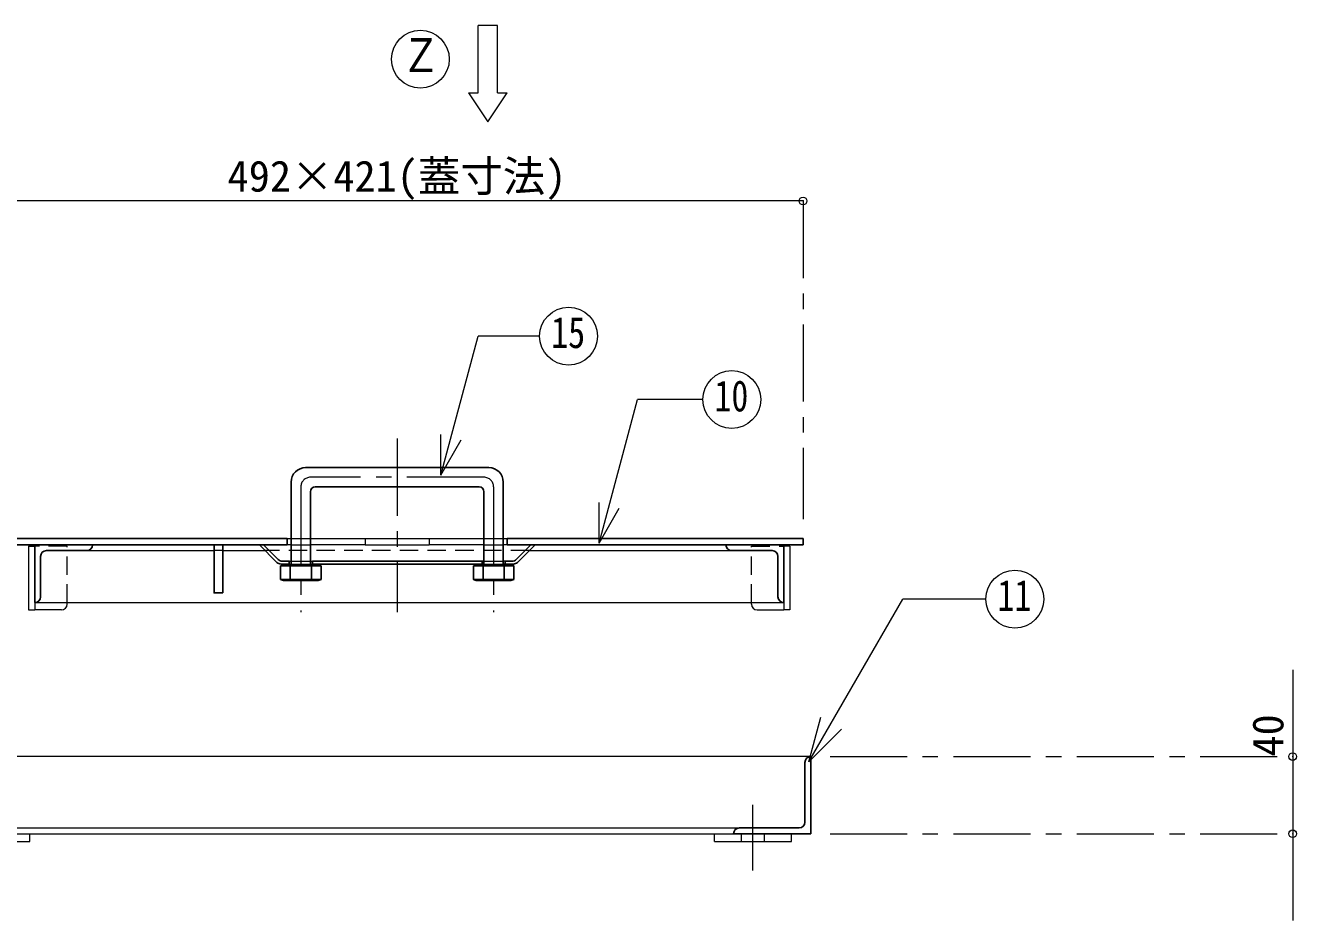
# Model space of a CAD drawing. Units: millimetres at full size, sheet at 1:8; details may follow other scales. Extents: x -1701 to 1539, y -1061 to 1187.
# Drawn here: x -918 to -259, y -67 to 397 of the extents above; entities that cross this region are included whole.
import ezdxf
from ezdxf.enums import TextEntityAlignment as Align

# ---------------------------------------------------------------- set-up
doc = ezdxf.new("R2010")
doc.units = ezdxf.units.MM
doc.header["$LTSCALE"] = 8
doc.header["$PDMODE"] = 32
doc.header["$PDSIZE"] = 4
doc.linetypes.add('CHAIN1', pattern=[8, 5, -1, 1, -1])
doc.linetypes.add('DASHED1', pattern=[1.8, 1.2, -0.6])
doc.layers.add('0-0_ﾚｲﾔ1', color=4, linetype='Continuous', lineweight=9)
doc.styles.add('ＭＳ ゴシック', font='')
doc.styles.get('ＭＳ ゴシック').set_extended_font_data('MS Gothic')

msp = doc.modelspace()

# ---------------------------------------------------------------- linework, layer by layer
at = {"layer": '0-0_ﾚｲﾔ1', "color": 7, "lineweight": 18}
for p, q in [((-673.472, 397.237), (-683.472, 397.237)), ((-683.472, 362.237), (-683.472, 397.237)), ((-673.472, 362.237), (-673.472, 397.237)), ((-688.472, 362.237), (-683.472, 362.237)), ((-688.472, 362.237), (-678.472, 347.237)), ((-678.472, 347.237), (-668.472, 362.237)), ((-673.472, 362.237), (-668.472, 362.237)), ((-702.772, 164.178), (-683.479, 236.179)), ((-651.584, 236.179), (-683.479, 236.179)), ((-620.764, 128.866), (-600.813, 203.326)), ((-566.91, 203.326), (-600.813, 203.326)), ((-702.772, 164.178), (-702.772, 185.178)), ((-702.772, 164.178), (-692.272, 182.365)), ((-620.764, 128.866), (-620.764, 149.866)), ((-620.764, 128.866), (-610.264, 147.052)), ((-916.672, 127.237), (-913.472, 127.237)), ((-916.672, 127.237), (-916.672, 94.237)), ((-782.472, 131.237), (-780.472, 131.237)), ((-780.472, 128.037), (-782.472, 128.037)), ((-770.472, 131.237), (-742.056, 131.237)), ((-742.056, 128.037), (-770.472, 128.037)), ((-742.056, 131.237), (-742.056, 128.037)), ((-708.889, 131.237), (-708.889, 128.037)), ((-708.889, 131.237), (-680.472, 131.237)), ((-680.472, 128.037), (-708.889, 128.037)), ((-670.472, 131.237), (-668.472, 131.237)), ((-668.472, 128.037), (-670.472, 128.037)), ((-521.772, 127.237), (-524.972, 127.237)), ((-521.772, 127.237), (-521.772, 94.237)), ((-781.472, 119.537), (-780.472, 119.537)), ((-770.472, 119.537), (-769.472, 119.537)), ((-680.472, 119.537), (-681.472, 119.537)), ((-669.472, 119.537), (-670.472, 119.537)), ((-781.472, 118.037), (-780.472, 118.037)), ((-770.472, 118.037), (-769.472, 118.037)), ((-680.472, 118.037), (-681.472, 118.037)), ((-669.472, 118.037), (-670.472, 118.037)), ((-511.919, 15.526), (-463.231, 99.857)), ((-420.103, 99.857), (-463.231, 99.857)), ((-916.672, 94.237), (-913.472, 94.237)), ((-913.472, 98.037), (-913.472, 94.237)), ((-524.972, 98.037), (-524.972, 94.237)), ((-521.772, 94.237), (-524.972, 94.237)), ((-511.919, 15.526), (-505.708, 38.708)), ((-511.919, 15.526), (-494.949, 32.497)), ((-510.972, 18.237), (-1360.972, 18.237)), ((-1323.972, -18.763), (-547.972, -18.763)), ((-1320.972, -21.763), (-550.972, -21.763))]:
    msp.add_line(p, q, dxfattribs=at)
at = {"layer": '0-0_ﾚｲﾔ1'}
for p, q in [((-514.972, 306.237), (-935.972, 306.237)), ((-742.056, 131.237), (-708.889, 131.237)), ((-742.056, 128.037), (-708.889, 128.037)), ((-886.472, 125.037), (-820.472, 125.037)), ((-815.972, 125.037), (-793.972, 125.037)), ((-656.972, 125.037), (-551.972, 125.037)), ((-913.472, 98.037), (-524.972, 98.037)), ((-899.672, 94.237), (-913.472, 94.237)), ((-896.672, 97.237), (-896.672, 98.037)), ((-541.772, 97.237), (-541.772, 98.037)), ((-538.772, 94.237), (-524.972, 94.237)), ((-260.972, 63.237), (-260.972, -66.763)), ((-955.972, -25.763), (-915.972, -25.763)), ((-915.972, -25.763), (-915.972, -21.763)), ((-560.972, -25.763), (-560.972, -21.763)), ((-560.972, -25.763), (-520.972, -25.763)), ((-520.972, -25.763), (-520.972, -21.763))]:
    msp.add_line(p, q, dxfattribs=at)
at = {"layer": '0-0_ﾚｲﾔ1', "linetype": 'CHAIN1'}
for p, q in [((-514.972, 306.237), (-514.972, 141.237)), ((-725.472, 183.037), (-725.472, 93.037)), ((-680.472, 163.037), (-770.472, 163.037)), ((-775.472, 158.037), (-775.472, 93.037)), ((-675.472, 158.037), (-675.472, 93.037)), ((-500.972, 18.237), (-260.972, 18.237)), ((-540.972, -40.763), (-540.972, -6.763)), ((-500.972, -21.763), (-260.972, -21.763))]:
    msp.add_line(p, q, dxfattribs=at)
at = {"layer": '0-0_ﾚｲﾔ1', "color": 5, "lineweight": 25}
for p, q in [((-677.972, 168.037), (-772.972, 168.037)), ((-780.472, 160.537), (-780.472, 117.537)), ((-670.472, 160.537), (-670.472, 117.537)), ((-770.472, 155.537), (-770.472, 117.537)), ((-682.972, 158.037), (-767.972, 158.037)), ((-680.472, 155.537), (-680.472, 117.537)), ((-948.472, 128.037), (-782.472, 128.037)), ((-935.972, 131.237), (-782.472, 131.237)), ((-913.472, 128.037), (-913.472, 98.037)), ((-815.972, 128.037), (-815.972, 103.037)), ((-787.851, 118.915), (-796.972, 128.037)), ((-787.23, 120.415), (-794.851, 128.037)), ((-782.472, 131.237), (-782.472, 128.037)), ((-668.472, 131.237), (-668.472, 128.037)), ((-668.472, 131.237), (-514.972, 131.237)), ((-668.472, 128.037), (-514.972, 128.037)), ((-663.715, 120.415), (-656.094, 128.037)), ((-663.094, 118.915), (-653.972, 128.037)), ((-524.972, 128.037), (-524.972, 98.037)), ((-514.972, 131.237), (-514.972, 128.037)), ((-910.472, 122.037), (-910.472, 101.037)), ((-886.472, 125.037), (-907.472, 125.037)), ((-769.472, 119.537), (-769.472, 118.037)), ((-551.972, 125.037), (-530.972, 125.037)), ((-527.972, 122.037), (-527.972, 101.037)), ((-785.972, 117.037), (-784.472, 117.537)), ((-785.972, 117.037), (-764.972, 117.037)), ((-785.972, 117.037), (-785.972, 110.037)), ((-785.73, 118.037), (-781.472, 118.037)), ((-784.472, 117.537), (-766.472, 117.537)), ((-780.972, 117.037), (-780.972, 110.037)), ((-769.972, 117.037), (-769.972, 110.037)), ((-769.472, 118.037), (-681.472, 118.037)), ((-685.972, 117.037), (-684.472, 117.537)), ((-685.972, 117.037), (-664.972, 117.037)), ((-684.472, 117.537), (-666.472, 117.537)), ((-680.972, 117.037), (-680.972, 110.037)), ((-675.472, 117.537), (-669.972, 117.037)), ((-669.972, 117.037), (-666.472, 117.537)), ((-785.972, 110.037), (-764.972, 110.037)), ((-785.972, 110.037), (-784.472, 109.537)), ((-784.472, 109.537), (-780.972, 110.037)), ((-784.472, 109.537), (-766.472, 109.537)), ((-780.972, 110.037), (-775.472, 109.537)), ((-775.472, 109.537), (-769.972, 110.037)), ((-769.972, 110.037), (-766.472, 109.537)), ((-685.972, 110.037), (-664.972, 110.037)), ((-684.472, 109.537), (-666.472, 109.537)), ((-664.972, 110.037), (-666.472, 109.537)), ((-513.972, 15.237), (-513.972, -15.763)), ((-510.972, -21.763), (-510.972, 18.237)), ((-547.972, -18.763), (-516.972, -18.763)), ((-550.972, -21.763), (-510.972, -21.763))]:
    msp.add_line(p, q, dxfattribs=at)
at = {"layer": '0-0_ﾚｲﾔ1', "linetype": 'DASHED1'}
for p, q in [((-896.672, 127.237), (-913.472, 127.237)), ((-896.672, 98.037), (-896.672, 127.237)), ((-780.472, 131.237), (-770.472, 131.237)), ((-780.472, 128.037), (-770.472, 128.037)), ((-680.472, 131.237), (-670.472, 131.237)), ((-680.472, 128.037), (-670.472, 128.037)), ((-541.772, 127.237), (-524.972, 127.237)), ((-541.772, 98.037), (-541.772, 127.237)), ((-815.972, 125.037), (-820.472, 125.037)), ((-656.972, 125.037), (-793.972, 125.037)), ((-780.472, 119.537), (-770.472, 119.537)), ((-680.472, 119.537), (-670.472, 119.537)), ((-780.472, 118.037), (-770.472, 118.037)), ((-680.472, 118.037), (-670.472, 118.037)), ((-546.972, -25.763), (-546.972, -21.763)), ((-534.972, -25.763), (-534.972, -21.763))]:
    msp.add_line(p, q, dxfattribs=at)
at = {"layer": '0-0_ﾚｲﾔ1', "color": 5, "lineweight": 25}
for points in [[(-820.472, 128.037), (-820.472, 103.037), (-815.972, 103.037)], [(-785.109, 119.537), (-781.472, 119.537), (-781.472, 118.037)], [(-769.472, 119.537), (-681.472, 119.537), (-681.472, 118.037)], [(-665.836, 119.537), (-669.472, 119.537), (-669.472, 118.037), (-665.215, 118.037)], [(-784.472, 117.537), (-780.972, 117.037), (-775.472, 117.537)], [(-775.472, 117.537), (-769.972, 117.037), (-766.472, 117.537)], [(-766.472, 117.537), (-764.972, 117.037), (-764.972, 110.037), (-766.472, 109.537)], [(-685.972, 117.037), (-685.972, 110.037), (-684.472, 109.537), (-680.972, 110.037)], [(-684.472, 117.537), (-680.972, 117.037), (-675.472, 117.537)], [(-669.972, 117.037), (-669.972, 110.037), (-666.472, 109.537)], [(-666.472, 117.537), (-664.972, 117.037), (-664.972, 110.037)], [(-680.972, 110.037), (-675.472, 109.537), (-669.972, 110.037)]]:
    msp.add_lwpolyline(points, dxfattribs=at)
at = {"layer": '0-0_ﾚｲﾔ1', "color": 7, "lineweight": 18}
for centre in [(-713.472, 379.737), (-636.584, 236.179), (-551.91, 203.326), (-405.103, 99.857)]:
    msp.add_circle(centre, 15, dxfattribs=at)
at = {"layer": '0-0_ﾚｲﾔ1', "color": 5, "lineweight": 25}
for centre, radius, start, end in [((-772.972, 160.537), 7.5, 90, 180), ((-677.972, 160.537), 7.5, 0, 90), ((-767.972, 155.537), 2.5, 90, 180), ((-682.972, 155.537), 2.5, 0, 90), ((-886.472, 128.037), 3, 270, 0), ((-551.972, 128.037), 3, 180, 270), ((-907.472, 122.037), 3, 90, 180), ((-785.73, 121.037), 3, 225, 270), ((-785.109, 122.537), 3, 225, 270), ((-665.836, 122.537), 3, 270, 315), ((-665.215, 121.037), 3, 270, 315), ((-530.972, 122.037), 3, 0, 90), ((-913.472, 101.037), 3, 270, 0), ((-524.972, 101.037), 3, 180, 270), ((-510.972, 15.237), 3, 90, 180), ((-547.972, -21.763), 3, 90, 180), ((-516.972, -15.763), 3, 270, 0)]:
    msp.add_arc(centre, radius, start, end, dxfattribs=at)
at = {"layer": '0-0_ﾚｲﾔ1', "linetype": 'CHAIN1'}
for centre, start, end in [((-770.472, 158.037), 90, 180), ((-680.472, 158.037), 0, 90)]:
    msp.add_arc(centre, 5, start, end, dxfattribs=at)
at = {"layer": '0-0_ﾚｲﾔ1'}
for centre, start, end in [((-899.672, 97.237), 270, 0), ((-538.772, 97.237), 180, 270)]:
    msp.add_arc(centre, 3, start, end, dxfattribs=at)
at = {"layer": '0-0_ﾚｲﾔ1', "color": 1}
for p in [(-514.972, 306.237), (-260.972, 18.237), (-260.972, -21.763)]:
    msp.add_point(p, dxfattribs=at)

# ---------------------------------------------------------------- texts
at = {"layer": '0-0_ﾚｲﾔ1', "color": 7, "style": 'ＭＳ ゴシック'}
for s, height, width, p in [('Ｚ', 17.6, 0.85, (-723.472, 367.737)), ('15', 16.13, 0.8, (-645.584, 225.179)), ('10', 16.13, 0.8, (-560.91, 192.326)), ('11', 16.13, 0.8, (-414.103, 88.857))]:
    msp.add_text(s, height=height, dxfattribs=dict(at, width=width)).set_placement(p, align=Align.BOTTOM_LEFT)
msp.add_text('492×421(蓋寸法)', height=16.13, dxfattribs=at).set_placement((-813.472, 306.237), align=Align.BOTTOM_LEFT)
msp.add_text('40', height=16.13, rotation=90, dxfattribs=at).set_placement((-260.972, 18.237), align=Align.BOTTOM_LEFT)

doc.saveas('drawing.dxf')
